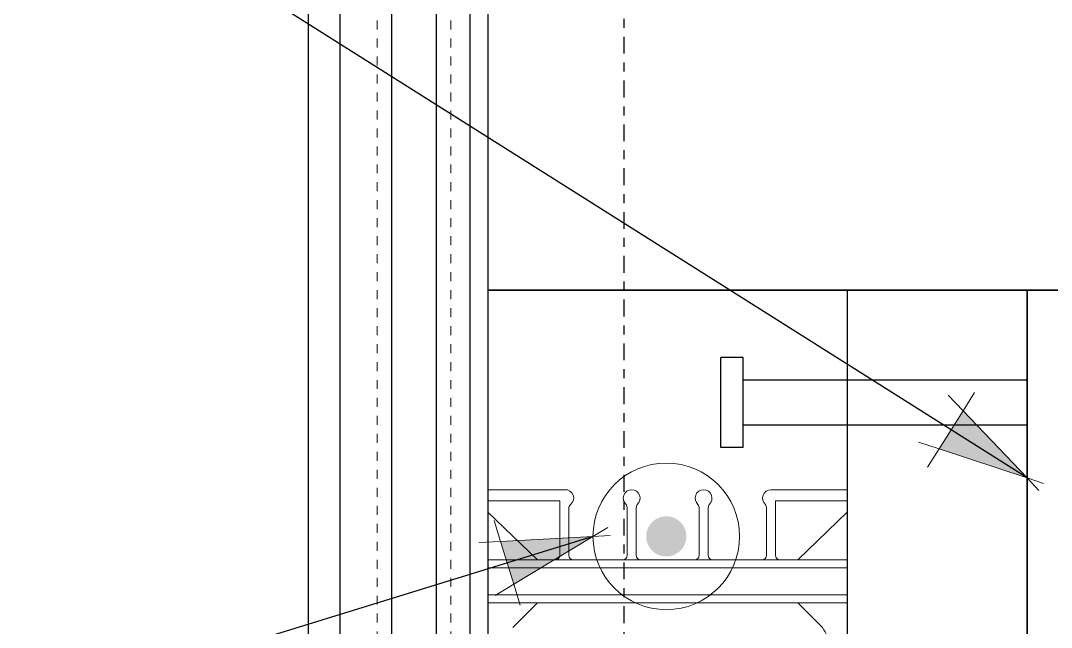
# Model space of a CAD drawing. Header units: inches. Extents: x -71 to 17.9, y 225.4 to 309.4.
# Drawn here: x -39.19 to -27.72, y 275.42 to 282.17 of the extents above; entities that cross this region are included whole.
import ezdxf

# ---------------------------------------------------------------- set-up
doc = ezdxf.new("R2010")
doc.units = ezdxf.units.IN
doc.header["$MEASUREMENT"] = 0
doc.linetypes.add('CENTER', pattern=[2, 1.25, -0.25, 0.25, -0.25])
doc.linetypes.add('DASHED2', pattern=[0.375, 0.25, -0.125])
for name, color, linetype, lineweight in [('A2 Hatch', 8, 'Continuous', 9), ('A4 medium', 7, 'Continuous', 35), ('DETAILS', 7, 'Continuous', 13), ('DIM', 3, 'Continuous', 13), ('REBAR', 2, 'CENTER', 30)]:
    doc.layers.add(name, color=color, linetype=linetype, lineweight=lineweight)
doc.styles.add('ARCTEXT', font='arctext.shx', dxfattribs={"width": 0.85})
doc.dimstyles.new('ARCTEXT1-4', dxfattribs={"dimtxt": 4, "dimasz": 2, "dimexe": 2, "dimexo": 2, "dimgap": 2, "dimtad": 1, "dimdec": 4, "dimzin": 3, "dimdsep": 46, "dimlunit": 4, "dimtxsty": 'ARCTEXT', "dimblk": 'ARCHTICK', "dimcen": 2, "dimaunit": 1, "dimadec": 0, "dimazin": 0, "dimtfac": 1, "dimtdec": 4, "dimtmove": 2, "dimatfit": 3, "dimldrblk": 'arrow', "dimfxl": 0, "dimtolj": 1, "dimtzin": 0, "dimarcsym": 0})

# ---------------------------------------------------------------- blocks, each defined once
blk = doc.blocks.new('_ArchTick')
at = {"color": 0, "linetype": 'ByBlock', "const_width": 0.15}
blk.add_lwpolyline([(-0.5, -0.5), (0.5, 0.5)], dxfattribs=at)
blk = doc.blocks.new('arrow')
at = {"layer": 'DIM'}
blk.add_hatch(color=253, dxfattribs=at).paths.add_polyline_path([(-2, 0.5), (-2, -0.5), (0, 0)])
at = {"layer": 'DIM', "lineweight": 9}
for points in [[(-2, 0.983), (-2, 0.5), (-2.469, 0.617)], [(0.374, 0.094), (0, 0)], [(0.374, -0.094), (0, 0)], [(-2, -0.983), (-2, -0.5), (-2.469, -0.617)]]:
    blk.add_lwpolyline(points, dxfattribs=at)
at = {"layer": 'DIM', "lineweight": 15}
blk.add_lwpolyline([(0, 0), (-2, -0.5), (-2, 0.5), (0, 0)], dxfattribs=at)

msp = doc.modelspace()

# ---------------------------------------------------------------- hatches: boundary and pattern name
at = {"layer": 'A2 Hatch', "ltscale": 0.15}
h = msp.add_hatch(color=256, dxfattribs=at)
edge = h.paths.add_edge_path()
edge.add_arc((-32.003, 276.431), 0.224, 0, 360)

# ---------------------------------------------------------------- linework, layer by layer
at = {"color": 1}
for p, q in [((-35.988, 284.171), (-35.988, 267.17)), ((-35.638, 284.171), (-35.638, 267.17)), ((-35.063, 284.171), (-35.063, 267.17)), ((-34.563, 284.171), (-34.563, 267.17)), ((-34.188, 284.171), (-34.188, 267.17)), ((-33.988, 284.171), (-33.988, 267.17)), ((-29.988, 279.17), (-29.988, 267.17)), ((-27.988, 279.17), (-27.988, 267.17))]:
    msp.add_line(p, q, dxfattribs=at)
at = {"layer": 'A2 Hatch', "linetype": 'DASHED2', "ltscale": 0.15}
for p, q in [((-35.223, 284.171), (-35.223, 267.17)), ((-34.403, 284.171), (-34.403, 267.17))]:
    msp.add_line(p, q, dxfattribs=at)
at = {"layer": 'A2 Hatch', "lineweight": 30, "ltscale": 0.15}
for p, q in [((-31.146, 278.42), (-31.396, 278.42)), ((-31.396, 277.42), (-31.396, 278.42)), ((-31.146, 277.42), (-31.146, 278.42)), ((-27.988, 278.17), (-31.146, 278.17)), ((-27.988, 277.67), (-31.146, 277.67)), ((-31.146, 277.42), (-31.396, 277.42))]:
    msp.add_line(p, q, dxfattribs=at)
at = {"layer": 'A2 Hatch', "ltscale": 0.15}
msp.add_circle((-32.003, 276.431), 0.816, dxfattribs=at)
at = {"layer": 'A4 medium', "ltscale": 0.15}
for p, q in [((-33.988, 279.17), (14.262, 279.17)), ((-27.988, 279.17), (-27.988, 273.67))]:
    msp.add_line(p, q, dxfattribs=at)
at = {"layer": 'DETAILS', "color": 6, "lineweight": 20}
for p, q in [((-33.12, 276.95), (-33.988, 276.95)), ((-30.838, 276.95), (-29.988, 276.95)), ((-33.188, 276.825), (-33.988, 276.825)), ((-33.188, 276.22), (-33.188, 276.825)), ((-33.088, 276.22), (-33.088, 276.738)), ((-32.438, 276.22), (-32.438, 276.738)), ((-32.338, 276.22), (-32.338, 276.738)), ((-31.638, 276.22), (-31.638, 276.738)), ((-31.538, 276.22), (-31.538, 276.738)), ((-30.888, 276.22), (-30.888, 276.738)), ((-30.788, 276.22), (-30.788, 276.825)), ((-30.788, 276.825), (-29.988, 276.825)), ((-33.438, 276.17), (-33.988, 276.701)), ((-30.538, 276.17), (-29.988, 276.701)), ((-33.988, 276.17), (-33.438, 276.17)), ((-33.238, 276.17), (-33.988, 276.17)), ((-33.988, 276.17), (-29.988, 276.17)), ((-33.238, 276.17), (-33.038, 276.17)), ((-32.488, 276.17), (-33.038, 276.17)), ((-32.488, 276.17), (-32.288, 276.17)), ((-31.688, 276.17), (-32.288, 276.17)), ((-31.688, 276.17), (-31.488, 276.17)), ((-30.938, 276.17), (-31.488, 276.17)), ((-30.938, 276.17), (-30.738, 276.17)), ((-30.738, 276.17), (-30.538, 276.17)), ((-29.988, 276.08), (-33.988, 276.08)), ((-29.988, 275.78), (-33.988, 275.78)), ((-29.988, 275.69), (-33.988, 275.69)), ((-33.438, 275.69), (-33.71, 275.418)), ((-30.538, 275.69), (-30.286, 275.438))]:
    msp.add_line(p, q, dxfattribs=at)
for centre, radius, start, end in [((-33.125, 276.859), 0.0912, 307.4863, 93.4766), ((-32.388, 276.856), 0.0936, 311.7279, 228.2721), ((-31.588, 276.856), 0.0936, 311.7279, 228.2721), ((-30.838, 276.856), 0.0936, 90, 228.272), ((-33.026, 276.742), 0.0619, 134.9903, 183.9263), ((-32.538, 276.738), 0.1, 0, 28.6972), ((-32.238, 276.738), 0.1, 151.3028, 180), ((-31.738, 276.738), 0.1, 0, 28.6972), ((-31.438, 276.738), 0.1, 151.3028, 180), ((-31, 276.735), 0.112, 1.5997, 27.0975), ((-33.238, 276.22), 0.05, 270, 0), ((-33.038, 276.22), 0.05, 180, 270), ((-32.488, 276.22), 0.05, 270, 0), ((-32.288, 276.22), 0.05, 180, 270), ((-31.688, 276.22), 0.05, 270, 0), ((-31.488, 276.22), 0.05, 180, 270), ((-30.938, 276.22), 0.05, 270, 0), ((-30.738, 276.22), 0.05, 180, 270), ((-30.498, 275.226), 0.3, 0, 45)]:
    msp.add_arc(centre, radius, start, end, dxfattribs=at)
at = {"layer": 'REBAR', "ltscale": 0.15}
msp.add_line((-32.476, 307.828), (-32.476, 257.173), dxfattribs=at)

# ---------------------------------------------------------------- leaders
at = {"layer": 'DIM'}
for points in [[(-27.988, 277.081), (-40.993, 285.296), (-49.851, 285.296)], [(-32.819, 276.431), (-40.498, 274.063), (-49.14, 274.065)]]:
    msp.add_leader(points, dimstyle='ARCTEXT1-4', override={"dimasz": 0.5, "dimtad": 0}, dxfattribs=at)

doc.saveas('drawing.dxf')
